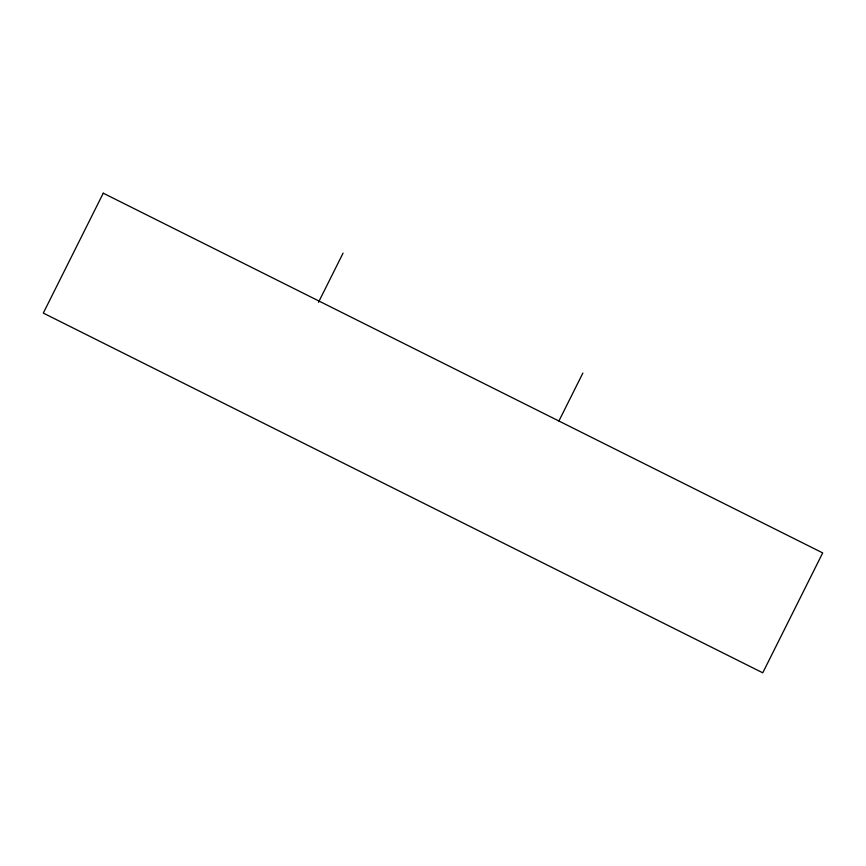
<?xml version="1.0" encoding="UTF-8"?>
<svg xmlns="http://www.w3.org/2000/svg" width="866" height="866" viewBox="0 0 866 866"><rect width="100%" height="100%" fill="white"/><g stroke="black" fill="none" stroke-linecap="round" stroke-linejoin="round"><path stroke-width="1.3" d="M318.493 302.299L343.066 253.143M558.906 421.006L582.883 373.051M103.249 193.183L43.3 313.091L762.751 672.817L822.7 552.909L103.249 193.183"/></g></svg>
